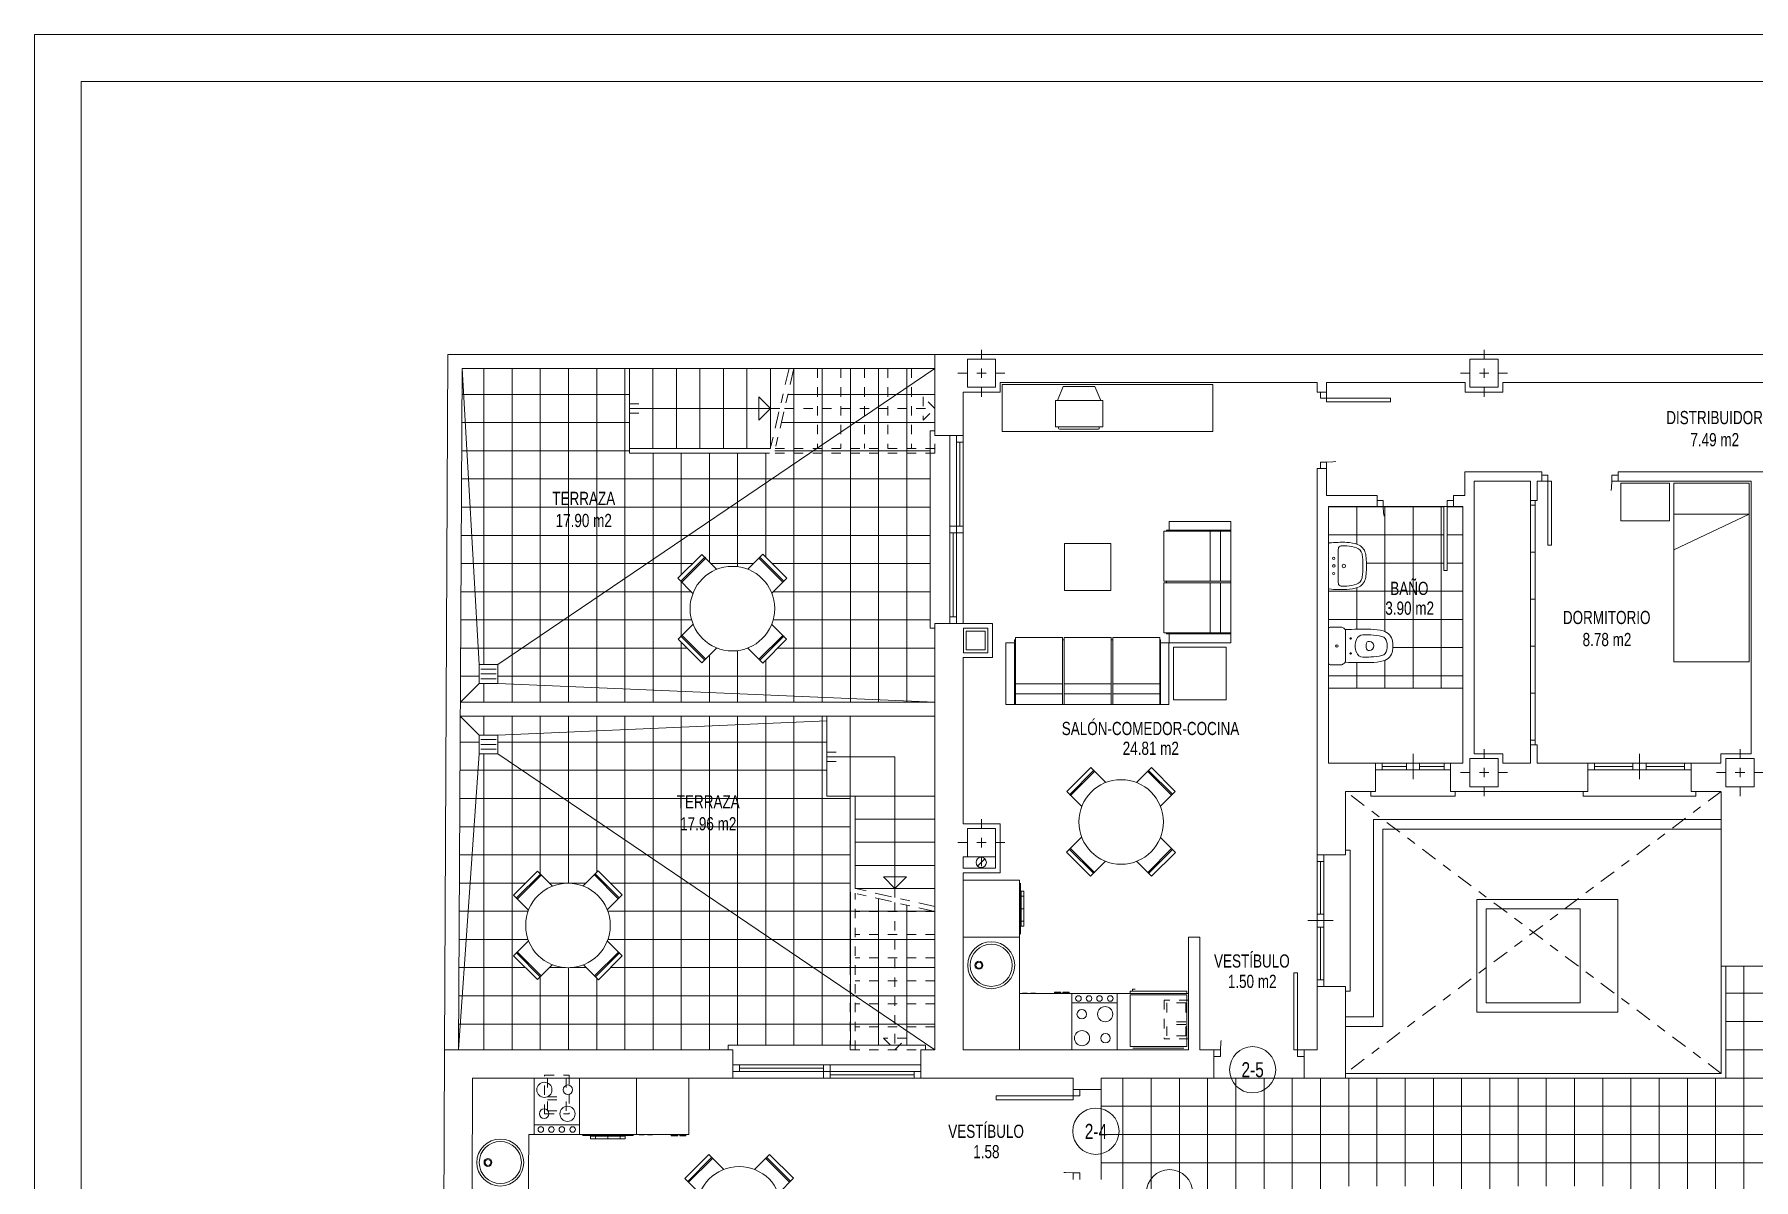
# Model space of a CAD drawing. Header units: millimetres. Extents: x 1426 to 1585, y -58 to 4.
# Drawn here: x 1478.95 to 1497.25, y -40.22 to -28.03 of the extents above; entities that cross this region are included whole.
import ezdxf
from ezdxf.enums import TextEntityAlignment as Align

# ---------------------------------------------------------------- set-up
doc = ezdxf.new("R2010")
doc.units = ezdxf.units.MM
doc.header["$LTSCALE"] = 0.35
for name, pattern in [('DASHDOT', [1, 0.5, -0.25, 0, -0.25]), ('HIDDEN', [0.375, 0.25, -0.125]), ('PUNTOS', [6.35, 0, -6.35])]:
    doc.linetypes.add(name, pattern=pattern)
doc.layers.get('0').update_dxf_attribs({"color": 5, "lineweight": 0})
for name, color, linetype, lineweight in [('BAJANTES', 9, 'Continuous', 0), ('BARRIDO_PUERTA', 251, 'PUNTOS', 0), ('CARPINTERIA', 4, 'Continuous', 0), ('COCINA', 7, 'Continuous', 0), ('ESCALERAS', 7, 'Continuous', 0), ('FORMATO', 7, 'Continuous', 0), ('GRAFISMOS', 8, 'DASHDOT', 0), ('MUEBLES', 7, 'Continuous', 0), ('MUROS', 1, 'Continuous', 0), ('OCULTO', 11, 'HIDDEN', 0), ('PENDIENTES', 250, 'Continuous', 0), ('PILARES', 7, 'Continuous', 0), ('SANITAIROS', 7, 'Continuous', 0), ('SANITARIOS', 7, 'Continuous', 0), ('SENTIDO_ESCALERA', 9, 'Continuous', 0), ('SHUNT', 9, 'Continuous', 0), ('SOLERIA', 251, 'Continuous', 0), ('SUMIDEROS', 8, 'Continuous', 0), ('SUPERFICIES', 2, 'Continuous', 0), ('TEXTOS', 3, 'Continuous', 0), ('VISTO', 251, 'Continuous', 0)]:
    doc.layers.add(name, color=color, linetype=linetype, lineweight=lineweight)
doc.styles.add('SWIS721 Lt', font='swisscl.ttf')

# ---------------------------------------------------------------- blocks, each defined once
blk = doc.blocks.new('SHUNT 41x26 OCULTO')
at = {"layer": 'OCULTO'}
for p, q in [((0, 0.26), (0, 0)), ((0.41, 0.26), (0, 0.26)), ((0.03, 0.23), (0.03, 0.03)), ((0.03, 0.23), (0.23, 0.23)), ((0.23, 0.23), (0.23, 0.03)), ((0.38, 0.23), (0.26, 0.23)), ((0.26, 0.23), (0.26, 0.03)), ((0.38, 0.23), (0.38, 0.03)), ((0.41, 0.26), (0.41, 0)), ((0, 0), (0.41, 0)), ((0.03, 0.03), (0.23, 0.03)), ((0.38, 0.03), (0.26, 0.03))]:
    blk.add_line(p, q, dxfattribs=at)
blk = doc.blocks.new('C LAVAVAJILLAS')
at = {"layer": 'SANITARIOS'}
for p, q in [((-0.278, -0.6), (-0.278, 0)), ((-0.278, 0), (0.278, 0)), ((0.278, -0.6), (0.278, 0)), ((0.278, -0.6), (-0.278, -0.6)), ((-0.248, -0.605), (-0.196, -0.605)), ((-0.159, -0.605), (-0.107, -0.605)), ((0.093, -0.605), (0.161, -0.605)), ((0.093, -0.615), (0.093, -0.605)), ((0.161, -0.615), (0.093, -0.615)), ((0.161, -0.615), (0.161, -0.605)), ((0.249, -0.605), (0.182, -0.605)), ((0.182, -0.615), (0.182, -0.605)), ((0.182, -0.615), (0.249, -0.615)), ((0.249, -0.615), (0.249, -0.605))]:
    blk.add_line(p, q, dxfattribs=at)
blk = doc.blocks.new('C COCINA')
at = {"layer": 'COCINA'}
blk.add_line((0.242, -0.499), (-0.242, -0.499), dxfattribs=at)
blk.add_lwpolyline([(0.242, -0.6), (-0.242, -0.6), (-0.242, 0), (0.242, 0)], close=True, dxfattribs=at)
for centre, radius in [((-0.117, -0.124), 0.0504), ((0.133, -0.125), 0.0808), ((-0.113, -0.38), 0.0808), ((0.136, -0.379), 0.0504), ((-0.168, -0.547), 0.0297), ((-0.053, -0.547), 0.0297), ((0.058, -0.547), 0.0297), ((0.171, -0.547), 0.0297)]:
    blk.add_circle(centre, radius, dxfattribs=at)
blk = doc.blocks.new('C LAVADORA')
at = {"layer": 'SANITARIOS'}
for p, q in [((-0.303, 0), (-0.303, -0.6)), ((-0.303, 0), (0.303, 0)), ((0.303, 0), (0.303, -0.6)), ((0.303, -0.6), (-0.303, -0.6)), ((0.272, -0.61), (-0.272, -0.61)), ((-0.187, -0.618), (0.184, -0.618)), ((-0.187, -0.648), (-0.187, -0.618)), ((0.184, -0.648), (-0.187, -0.648)), ((-0.134, -0.618), (-0.134, -0.648)), ((0, -0.618), (0, -0.648)), ((0.131, -0.648), (0.131, -0.618)), ((0.184, -0.618), (0.184, -0.648))]:
    blk.add_line(p, q, dxfattribs=at)
blk.add_lwpolyline([(0.184, -0.648), (-0.187, -0.648), (-0.187, -0.618), (0.184, -0.618), (0.184, -0.648)], dxfattribs=at)
blk = doc.blocks.new('C FREGADERO1')
at = {"layer": 'SANITARIOS'}
for centre, radius in [((0, -0.3), 0.25), ((0, -0.3), 0.224), ((0, -0.169), 0.0423), ((0, -0.169), 0.0315)]:
    blk.add_circle(centre, radius, dxfattribs=at)
blk = doc.blocks.new('C FRIGORIFICO')
at = {"layer": 'COCINA'}
for p, q in [((0.62, -0.036), (0.02, -0.036)), ((0.02, -0.036), (0.02, -0.586)), ((0.592, -0.017), (0.049, -0.017)), ((0.62, -0.586), (0.62, -0.036)), ((0.02, -0.586), (0.62, -0.586)), ((0.62, -0.6), (0.02, -0.6)), ((0.02, -0.6), (0.02, -0.623)), ((0.02, -0.623), (0.62, -0.623)), ((0.597, -0.647), (0.567, -0.647)), ((0.597, -0.623), (0.597, -0.647)), ((0.62, -0.623), (0.62, -0.6))]:
    blk.add_line(p, q, dxfattribs=at)
blk = doc.blocks.new('SUMIDERO')
at = {"layer": 'SUMIDEROS'}
for p, q in [((0.1, 0.1), (-0.1, 0.1)), ((-0.1, -0.1), (-0.1, 0.1)), ((0.081, 0.052), (-0.081, 0.052)), ((0.081, 0), (-0.081, 0)), ((0.1, -0.1), (0.1, 0.1)), ((-0.1, -0.1), (0.1, -0.1)), ((0.081, -0.052), (-0.081, -0.052))]:
    blk.add_line(p, q, dxfattribs=at)
blk = doc.blocks.new('PILAR 30x30')
at = {"layer": 'GRAFISMOS', "ltscale": 0.5}
for p, q in [((0, 0.25), (0, -0.25)), ((0.25, 0), (-0.25, 0))]:
    blk.add_line(p, q, dxfattribs=at)
at = {"layer": 'PILARES'}
blk.add_lwpolyline([(0.15, -0.15), (0.15, 0.15), (-0.15, 0.15), (-0.15, -0.15)], close=True, dxfattribs=at)
blk = doc.blocks.new('A$C7B596D43')
at = {"layer": 'MUEBLES'}
for p, q in [((0, 1.499), (0, 1.9)), ((0.516, 1.9), (0, 1.9)), ((0.516, 1.499), (0.516, 1.9)), ((0.564, 1.499), (0.564, 1.9)), ((1.364, 1.9), (0.564, 1.9)), ((1.364, 0), (1.364, 1.9)), ((0, 1.499), (0.516, 1.499)), ((1.364, 1.57), (0.564, 1.57)), ((0.564, 1.19), (1.364, 1.57)), ((0.564, 1.499), (0.564, 0)), ((0.564, 0), (1.364, 0))]:
    blk.add_line(p, q, dxfattribs=at)
blk = doc.blocks.new('S INODORO1')
at = {"layer": 'SANITARIOS'}
for p, q in [((0.188, 0), (-0.188, 0)), ((-0.2, -0.018), (-0.2, -0.141)), ((-0.192, -0.157), (-0.188, -0.162)), ((-0.164, -0.18), (0.164, -0.18)), ((0.192, -0.157), (0.188, -0.162)), ((0.2, -0.018), (0.2, -0.141)), ((-0.047, -0.437), (-0.047, -0.424)), ((0.047, -0.437), (0.047, -0.424))]:
    blk.add_line(p, q, dxfattribs=at)
blk.add_lwpolyline([(0.118, -0.367, 0.314585), (0.068, -0.297)], format="xyb", dxfattribs=at)
for centre, radius in [((0, -0.09), 0.0135), ((0, -0.09), 0.0135), ((-0.08, -0.236), 0.0075), ((0.08, -0.236), 0.0075)]:
    blk.add_circle(centre, radius, dxfattribs=at)
for centre, radius, start, end in [((0.18, -0.018), 0.02, 0, 65.6901), ((-0.18, -0.018), 0.02, 114.3099, 180), ((-0.181, -0.141), 0.019, 180, 235.0628), ((-0.164, -0.155), 0.025, 196.2152, 246.6224), ((5.322, -0.383), 5.5, 177.8638, 180.7095), ((-0.164, -0.155), 0.025, 246.6224, 270), ((0.164, -0.155), 0.025, 270, 293.3776), ((0.164, -0.155), 0.025, 293.3776, 343.7848), ((-5.322, -0.383), 5.5, 359.2905, 2.1362), ((0.181, -0.141), 0.019, 304.9372, 0), ((-0.043, -0.368), 0.075, 109.984, 179.8352), ((0, -0.485), 0.2, 70.016, 109.984), ((0.373, -0.444), 0.55, 180.7095, 194.5395), ((5.322, -0.383), 5.44, 179.8352, 180.7095), ((0.373, -0.444), 0.49, 180.7095, 194.5395), ((-0.027, -0.424), 0.02, 99.7151, 180), ((0, -0.437), 0.047, 180, 270), ((0, -0.582), 0.18, 80.2849, 99.7151), ((0, -0.437), 0.047, 270, 0), ((0.027, -0.424), 0.02, 0, 80.2849), ((-0.373, -0.444), 0.49, 345.4605, 359.2905), ((-5.322, -0.383), 5.44, 359.2905, 0.1648), ((-0.373, -0.444), 0.55, 345.4605, 359.2905), ((-0.03, -0.549), 0.134, 194.5395, 261.1838), ((-0.03, -0.549), 0.074, 194.5395, 261.1838), ((0, -0.355), 0.33, 261.1838, 278.8162), ((0, -0.355), 0.27, 261.1838, 278.8162), ((0.03, -0.549), 0.074, 278.8162, 345.4605), ((0.03, -0.549), 0.134, 278.8162, 345.4605)]:
    blk.add_arc(centre, radius, start, end, dxfattribs=at)
blk = doc.blocks.new('S LAVABO1')
at = {"layer": 'SANITARIOS'}
for p, q in [((0.296, 0), (-0.296, 0)), ((-0.207, -0.13), (0.207, -0.13))]:
    blk.add_line(p, q, dxfattribs=at)
for centre, radius in [((-0.1, -0.07), 0.015), ((0, -0.205), 0.023), ((0, -0.07), 0.0175), ((0.1, -0.07), 0.015)]:
    blk.add_circle(centre, radius, dxfattribs=at)
for centre, radius, start, end in [((-0.296, -0.01), 0.01, 90, 173.6262), ((0.296, -0.01), 0.01, 6.3738, 90), ((1.185, -0.175), 1.5, 173.6262, 182.693), ((1.186, -0.221), 1.454, 178.0234, 180.898), ((-0.227, -0.171), 0.04, 95.5937, 179.6995), ((-0.207, -0.38), 0.25, 90, 95.5937), ((0.207, -0.38), 0.25, 84.4063, 90), ((0.227, -0.171), 0.04, 0.3005, 84.4063), ((-1.186, -0.221), 1.454, 359.102, 1.9766), ((-1.185, -0.175), 1.5, 357.307, 6.3738), ((0.186, -0.222), 0.5, 182.693, 199.3406), ((-0.135, -0.335), 0.16, 199.3406, 257.4429), ((0.186, -0.222), 0.454, 182.693, 199.3406), ((-0.135, -0.335), 0.114, 199.3406, 257.4429), ((-0.061, -0.003), 0.454, 257.4429, 266.4982), ((0, 0.995), 1.454, 266.4982, 273.5018), ((0.061, -0.003), 0.454, 273.5018, 282.5571), ((0.135, -0.335), 0.114, 282.5571, 340.6594), ((0.135, -0.335), 0.16, 282.5571, 340.6594), ((-0.186, -0.222), 0.454, 340.6594, 357.307), ((-0.186, -0.222), 0.5, 340.6594, 357.307), ((-0.061, -0.003), 0.5, 257.4429, 266.4982), ((0, 0.995), 1.5, 266.4982, 273.5018), ((0.061, -0.003), 0.5, 273.5018, 282.5571)]:
    blk.add_arc(centre, radius, start, end, dxfattribs=at)
blk = doc.blocks.new('PSO_013A')
at = {"color": 0, "linetype": 'ByBlock'}
for p, q in [((-0.972, -0.602), (-0.972, 0)), ((-0.972, 0), (0.972, 0)), ((-0.873, 0), (-0.873, -0.602)), ((-0.862, -0.652), (-0.862, 0)), ((-0.301, -0.652), (-0.301, 0)), ((-0.282, -0.652), (-0.282, 0)), ((0.278, 0), (0.278, -0.652)), ((0.297, -0.652), (0.297, 0)), ((0.858, 0), (0.858, -0.652)), ((0.869, -0.602), (0.869, 0)), ((0.972, 0), (0.972, -0.602)), ((-0.301, -0.103), (-0.862, -0.103)), ((0.278, -0.103), (-0.282, -0.103)), ((0.858, -0.103), (0.297, -0.103)), ((-0.862, -0.202), (-0.301, -0.202)), ((-0.282, -0.202), (0.278, -0.202)), ((0.297, -0.202), (0.858, -0.202)), ((-0.873, -0.602), (-0.972, -0.602)), ((-0.873, -0.629), (-0.873, -0.606)), ((-0.873, -0.629), (-0.862, -0.629)), ((-0.301, -0.652), (-0.862, -0.652)), ((-0.282, -0.629), (-0.301, -0.629)), ((0.278, -0.652), (-0.282, -0.652)), ((0.278, -0.629), (0.297, -0.629)), ((0.858, -0.652), (0.297, -0.652)), ((0.854, -0.629), (0.869, -0.629)), ((0.972, -0.602), (0.869, -0.602)), ((0.869, -0.629), (0.869, -0.606))]:
    blk.add_line(p, q, dxfattribs=at)
blk = doc.blocks.new('PSO_012A')
at = {"color": 0, "linetype": 'ByBlock'}
for p, q in [((0.681, 0), (-0.681, 0)), ((-0.681, 0), (-0.681, -0.602)), ((-0.581, -0.625), (-0.581, 0)), ((-0.57, 0), (-0.57, -0.652)), ((-0.01, -0.652), (-0.01, 0)), ((0.01, -0.652), (0.01, 0)), ((0.57, 0), (0.57, -0.652)), ((0.581, 0), (0.581, -0.625)), ((0.681, -0.602), (0.681, 0)), ((-0.57, -0.099), (-0.01, -0.099)), ((0.01, -0.099), (0.57, -0.099)), ((-0.01, -0.202), (-0.57, -0.202)), ((0.01, -0.202), (0.57, -0.202)), ((-0.681, -0.602), (-0.581, -0.602)), ((-0.581, -0.625), (-0.574, -0.625)), ((-0.57, -0.652), (-0.01, -0.652)), ((-0.01, -0.625), (0.01, -0.625)), ((0.57, -0.652), (0.01, -0.652)), ((0.581, -0.625), (0.57, -0.625)), ((0.581, -0.602), (0.681, -0.602))]:
    blk.add_line(p, q, dxfattribs=at)
blk = doc.blocks.new('M TV')
at = {"layer": 'MUEBLES'}
for p, q in [((-0.252, -0.172), (-0.252, -0.45)), ((0.252, -0.172), (-0.252, -0.172)), ((-0.23, -0.172), (-0.168, -0.023)), ((0.168, -0.023), (-0.168, -0.023)), ((0.23, -0.172), (0.168, -0.023)), ((0.252, -0.45), (0.252, -0.172)), ((0.252, -0.45), (-0.252, -0.45)), ((0.205, -0.474), (-0.209, -0.474)), ((0.215, -0.45), (0.215, -0.464))]:
    blk.add_line(p, q, dxfattribs=at)
blk.add_lwpolyline([(-0.219, -0.464), (-0.219, -0.45)], dxfattribs=at)
for centre, start, end in [((-0.209, -0.464), 180, 270), ((0.205, -0.464), 270, 0)]:
    blk.add_arc(centre, 0.0101, start, end, dxfattribs=at)
blk = doc.blocks.new('M MESA o90')
at = {"layer": 'MUEBLES'}
for p, q in [((-0.18, 0.412), (-0.18, 0.638)), ((-0.18, 0.638), (0.18, 0.638)), ((-0.18, 0.58), (-0.18, 0.594)), ((-0.18, 0.594), (0.18, 0.594)), ((0.18, 0.58), (-0.18, 0.58)), ((0.18, 0.638), (0.18, 0.412)), ((-0.638, -0.178), (-0.638, 0.182)), ((-0.638, 0.182), (-0.412, 0.182)), ((-0.594, -0.178), (-0.594, 0.182)), ((-0.58, 0.182), (-0.58, -0.178)), ((0.638, 0.182), (0.412, 0.182)), ((0.58, 0.182), (0.58, -0.178)), ((0.594, -0.178), (0.594, 0.182)), ((0.638, -0.178), (0.638, 0.182)), ((-0.412, -0.178), (-0.638, -0.178)), ((-0.58, -0.178), (-0.594, -0.178)), ((0.412, -0.178), (0.638, -0.178)), ((0.58, -0.178), (0.594, -0.178)), ((-0.18, -0.638), (-0.18, -0.412)), ((0.18, -0.412), (0.18, -0.638)), ((-0.18, -0.58), (0.18, -0.58)), ((0.18, -0.594), (-0.18, -0.594)), ((0.18, -0.638), (-0.18, -0.638)), ((0.18, -0.58), (0.18, -0.594))]:
    blk.add_line(p, q, dxfattribs=at)
blk.add_circle((0, 0), 0.45, dxfattribs=at)
blk = doc.blocks.new('A$C1164197C')
at = {"layer": 'SHUNT'}
for p, q in [((0, 0.26), (0, 0)), ((0, 0.26), (0.26, 0.26)), ((0.03, 0.03), (0.03, 0.23)), ((0.03, 0.23), (0.23, 0.23)), ((0.23, 0.03), (0.23, 0.23)), ((0.26, 0), (0.26, 0.26)), ((0, 0), (0.26, 0)), ((0.03, 0.03), (0.23, 0.03))]:
    blk.add_line(p, q, dxfattribs=at)
blk = doc.blocks.new('bajante')
at = {"layer": 'BAJANTES'}
blk.add_line((-0.039, -0.039), (0.039, 0.039), dxfattribs=at)
blk.add_circle((0, 0), 0.055, dxfattribs=at)
blk = doc.blocks.new('C VA140')
at = {"layer": 'CARPINTERIA'}
for p, q in [((0.7, 0), (0, 0)), ((0.07, 0), (0.07, -0.07)), ((0.63, 0), (0.63, -0.07)), ((0.7, -0.17), (0.7, 0.1)), ((1.4, 0), (0.7, 0)), ((0.77, 0), (0.77, -0.07)), ((1.33, 0), (1.33, -0.07)), ((0.7, -0.07), (0, -0.07)), ((0.63, -0.035), (0.07, -0.035)), ((1.4, -0.07), (0.7, -0.07)), ((1.33, -0.035), (0.77, -0.035)), ((-0.05, -0.35), (-0.05, -0.3)), ((1.45, -0.35), (-0.05, -0.35)), ((1.45, -0.3), (1.45, -0.35))]:
    blk.add_line(p, q, dxfattribs=at)
blk = doc.blocks.new('C P072')
at = {"layer": 'BARRIDO_PUERTA'}
blk.add_arc((0.068, -0.001), 0.722, 0.0689, 86.658, dxfattribs=at)
at = {"layer": 'CARPINTERIA'}
for p, q in [((0.07, 0.72), (0.11, 0.72)), ((0.07, 0), (0.07, 0.72)), ((0.11, 0.72), (0.11, 0)), ((0, 0), (0.07, 0)), ((0.11, 0), (0.07, 0)), ((0.07, 0), (0.07, -0.07)), ((0.79, 0), (0.79, -0.07)), ((0.86, 0), (0.79, 0)), ((0.07, -0.07), (0, -0.07)), ((0.79, -0.07), (0.86, -0.07))]:
    blk.add_line(p, q, dxfattribs=at)
blk = doc.blocks.new('ARMARIO 5H')
at = {"layer": 'CARPINTERIA'}
for p, q in [((0, 0.05), (2.6, 0.05)), ((0, 0), (2.6, 0)), ((0.05, 0.05), (0.05, 0)), ((0.55, 0.05), (0.55, 0)), ((1.05, 0.05), (1.05, 0)), ((1.55, 0.05), (1.55, 0)), ((2.05, 0.05), (2.05, 0)), ((2.55, 0.05), (2.55, 0))]:
    blk.add_line(p, q, dxfattribs=at)
blk = doc.blocks.new('C P082')
at = {"layer": 'BARRIDO_PUERTA'}
blk.add_arc((0.07, 0), 0.82, 0, 87.204, dxfattribs=at)
at = {"layer": 'CARPINTERIA'}
for p, q in [((0.07, 0.819), (0.11, 0.819)), ((0.07, 0), (0.07, 0.819)), ((0.11, 0.819), (0.11, 0)), ((0, 0), (0.07, 0)), ((0.11, 0), (0.07, 0)), ((0.07, 0), (0.07, -0.07)), ((0.89, 0), (0.89, -0.07)), ((0.96, 0), (0.89, 0)), ((0.07, -0.07), (0, -0.07)), ((0.89, -0.07), (0.96, -0.07))]:
    blk.add_line(p, q, dxfattribs=at)
blk = doc.blocks.new('C VC200')
at = {"layer": 'CARPINTERIA'}
for p, q in [((2, 0), (0, 0)), ((0.07, 0), (0.07, -0.07)), ((0.965, 0), (0.965, -0.14)), ((1.035, 0), (1.035, -0.14)), ((2, -0.07), (0, -0.07)), ((2, -0.14), (0, -0.14)), ((0.965, -0.035), (0.07, -0.035)), ((1.93, -0.105), (1.035, -0.105)), ((1.93, -0.07), (1.93, -0.14)), ((-0.05, -0.35), (-0.05, -0.3)), ((2.05, -0.35), (-0.05, -0.35)), ((2.05, -0.3), (2.05, -0.35))]:
    blk.add_line(p, q, dxfattribs=at)
blk = doc.blocks.new('C VA080')
at = {"layer": 'CARPINTERIA'}
for p, q in [((0.4, 0), (0, 0)), ((0.07, 0), (0.07, -0.07)), ((0.33, 0), (0.33, -0.07)), ((0.4, -0.17), (0.4, 0.1)), ((0.8, 0), (0.4, 0)), ((0.47, 0), (0.47, -0.07)), ((0.73, 0), (0.73, -0.07)), ((0.4, -0.07), (0, -0.07)), ((0.33, -0.035), (0.07, -0.035)), ((0.8, -0.07), (0.4, -0.07)), ((0.73, -0.035), (0.47, -0.035)), ((-0.05, -0.35), (-0.05, -0.3)), ((0.85, -0.35), (-0.05, -0.35)), ((0.85, -0.3), (0.85, -0.35))]:
    blk.add_line(p, q, dxfattribs=at)
blk = doc.blocks.new('A$C26967853')
at = {"layer": 'CARPINTERIA'}
for p, q in [((1.2, 0.45), (0, 0.45)), ((0, 0.45), (0, 0.4)), ((1.2, 0.4), (1.2, 0.45)), ((0.6, 0.27), (0.6, 0)), ((0.6, 0.17), (0.05, 0.17)), ((0.6, 0.1), (0.05, 0.1)), ((0.12, 0.1), (0.12, 0.17)), ((0.53, 0.135), (0.12, 0.135)), ((0.53, 0.1), (0.53, 0.17)), ((1.15, 0.17), (0.6, 0.17)), ((1.15, 0.1), (0.6, 0.1)), ((0.67, 0.1), (0.67, 0.17)), ((1.08, 0.135), (0.67, 0.135)), ((1.08, 0.1), (1.08, 0.17))]:
    blk.add_line(p, q, dxfattribs=at)

msp = doc.modelspace()

# ---------------------------------------------------------------- hatches: boundary and pattern name
at = {"layer": 'SOLERIA'}
h = msp.add_hatch(dxfattribs=at)
h.set_pattern_fill('ANSI37', color=256, scale=2.4, angle=45, style=0)
h.set_pattern_definition([(90, (1484.93242, -33.0605), (-0.3, 6e-17), []), (180, (1484.93242, -33.0605), (-6e-17, -0.3), [])])
h.paths.add_polyline_path([(1488.482, -32.485), (1485.282, -32.485), (1485.282, -31.585), (1483.5, -31.585), (1483.482, -35.135), (1488.532, -35.135), (1488.532, -34.349), (1488.482, -34.349)])
h.paths.add_polyline_path([(1486.956, -33.816), (1486.796, -33.976, -0.093743), (1486.827, -34.14, -0.094965), (1486.795, -34.306), (1486.954, -34.465), (1486.699, -34.72), (1486.539, -34.56, -0.187892), (1486.213, -34.559), (1486.053, -34.719), (1485.798, -34.464), (1485.958, -34.304, -0.093743), (1485.927, -34.14, -0.092519), (1485.957, -33.978), (1485.797, -33.818), (1486.052, -33.563), (1486.211, -33.722, -0.190404), (1486.541, -33.721), (1486.701, -33.561)], flags=16)
h.paths.add_polyline_path([(1483.881, -34.735), (1483.881, -34.935), (1483.681, -34.935), (1483.681, -34.735)], flags=16)
h.paths.add_polyline_path([(1488.482, -32.435), (1486.834, -32.435), (1486.823, -32.485), (1488.482, -32.485)], flags=17)
h.paths.add_polyline_path([(1488.482, -32.249), (1488.532, -32.249), (1488.532, -32.01), (1488.409, -32.134), (1488.409, -32.01), (1488.282, -32.01), (1488.282, -32.435), (1488.482, -32.435)], flags=17)
h.paths.add_polyline_path([(1488.532, -32.01), (1488.409, -32.01), (1488.409, -32.134)])
h.paths.add_polyline_path([(1488.409, -31.887), (1488.409, -32.01), (1488.532, -32.01)])
h.paths.add_polyline_path([(1488.532, -31.585), (1488.282, -31.585), (1488.282, -32.01), (1488.409, -32.01), (1488.409, -31.887), (1488.532, -32.01)], flags=17)
h.paths.add_polyline_path([(1488.282, -31.585), (1488.032, -31.585), (1488.032, -32.01), (1488.282, -32.01)], flags=17)
h.paths.add_polyline_path([(1488.282, -32.01), (1488.032, -32.01), (1488.032, -32.435), (1488.282, -32.435)], flags=17)
h.paths.add_polyline_path([(1488.032, -32.01), (1487.782, -32.01), (1487.782, -32.435), (1488.032, -32.435)], flags=17)
h.paths.add_polyline_path([(1488.032, -31.585), (1487.782, -31.585), (1487.782, -32.01), (1488.032, -32.01)], flags=17)
h.paths.add_polyline_path([(1487.782, -31.585), (1487.532, -31.585), (1487.532, -32.01), (1487.782, -32.01)], flags=17)
h.paths.add_polyline_path([(1487.782, -32.01), (1487.532, -32.01), (1487.532, -32.435), (1487.782, -32.435)], flags=17)
h.paths.add_polyline_path([(1487.532, -32.01), (1487.282, -32.01), (1487.282, -32.435), (1487.532, -32.435)], flags=17)
h.paths.add_polyline_path([(1487.532, -31.585), (1487.282, -31.585), (1487.282, -32.01), (1487.532, -32.01)], flags=17)
h.paths.add_polyline_path([(1487.282, -31.585), (1487.032, -31.585), (1487.032, -32.01), (1487.282, -32.01)], flags=17)
h.paths.add_polyline_path([(1487.282, -32.01), (1487.032, -32.01), (1487.032, -32.435), (1487.282, -32.435)], flags=17)
h.paths.add_polyline_path([(1487.032, -32.01), (1486.933, -32.01), (1486.834, -32.435), (1487.032, -32.435)], flags=17)
h.paths.add_polyline_path([(1487.032, -31.585), (1486.933, -32.01), (1487.032, -32.01)])
h = msp.add_hatch(dxfattribs=at)
h.set_pattern_fill('ANSI37', color=256, scale=2.4, angle=45, style=0)
h.set_pattern_definition([(90, (1492.7212, -33.0555), (-0.3, 6e-17), []), (180, (1492.7212, -33.0555), (-6e-17, -0.3), [])])
h.paths.add_polyline_path([(1493.947, -33.055), (1493.304, -33.055, 0.396883), (1493.947, -33.736)], flags=16)
h.paths.add_polyline_path([(1494.151, -33.055), (1494.051, -33.055), (1493.985, -33.055), (1493.985, -33.736), (1493.947, -33.736, -0.396883), (1493.304, -33.055), (1493.238, -33.055), (1492.721, -33.055), (1492.721, -33.449, -0.381994), (1492.728, -33.441, -0.039582), (1492.918, -33.435, -0.072767), (1493.032, -33.457, -0.259094), (1493.114, -33.55, -0.039532), (1493.123, -33.613, -0.030568), (1493.123, -33.76, -0.039532), (1493.114, -33.822, -0.259094), (1493.032, -33.915, -0.072767), (1492.918, -33.937, -0.039582), (1492.728, -33.931, -0.381994), (1492.721, -33.923), (1492.721, -34.349, -0.294743), (1492.739, -34.337), (1492.862, -34.337, -0.244989), (1492.878, -34.345), (1492.883, -34.349, -0.223559), (1492.899, -34.363, -0.012417), (1493.172, -34.36, -0.060418), (1493.304, -34.377, -0.299274), (1493.402, -34.486, -0.077088), (1493.402, -34.588, -0.299274), (1493.304, -34.697, -0.060418), (1493.172, -34.714, -0.012417), (1492.899, -34.711, -0.223559), (1492.883, -34.725), (1492.878, -34.729, -0.244989), (1492.862, -34.737), (1492.739, -34.737, -0.294743), (1492.721, -34.725), (1492.721, -34.987), (1494.151, -34.987)])
h = msp.add_hatch(dxfattribs=at)
h.set_pattern_fill('ANSI37', color=256, scale=2.4, angle=45, style=0)
h.set_pattern_definition([(90, (1485.83242, -36.4605), (-0.3, 6e-17), []), (180, (1485.83242, -36.4605), (-6e-17, -0.3), [])])
h.paths.add_polyline_path([(1487.382, -35.285), (1483.481, -35.285), (1483.47, -37.53), (1484.177, -37.53, -0.01066), (1484.177, -37.511, -0.093743), (1484.208, -37.346), (1484.048, -37.187), (1484.302, -36.932), (1484.462, -37.092, -0.187892), (1484.789, -37.091), (1484.949, -36.931), (1485.203, -37.186), (1485.045, -37.344, -0.094965), (1485.077, -37.511, -0.093743), (1485.045, -37.675), (1485.205, -37.835), (1484.951, -38.089), (1484.791, -37.93, -0.190404), (1484.46, -37.929), (1484.302, -38.087), (1484.047, -37.833), (1484.207, -37.673, -0.081779), (1484.177, -37.53), (1483.47, -37.53), (1483.463, -38.835), (1486.332, -38.835), (1486.332, -38.785), (1487.632, -38.785), (1487.632, -37.158), (1487.632, -37.106), (1487.632, -36.135), (1487.382, -36.135)])
h.paths.add_polyline_path([(1483.881, -35.685), (1483.681, -35.685), (1483.681, -35.485), (1483.881, -35.485)], flags=16)
h.paths.add_polyline_path([(1488.107, -38.59), (1487.682, -38.59), (1487.682, -38.785), (1488.057, -38.785), (1487.984, -38.712), (1488.107, -38.712)])
h.paths.add_polyline_path([(1488.107, -38.712), (1487.984, -38.712), (1488.057, -38.785), (1488.107, -38.785)])
h.paths.add_polyline_path([(1488.231, -38.712), (1488.107, -38.712), (1488.107, -38.785), (1488.157, -38.785)], flags=17)
h.paths.add_polyline_path([(1488.532, -38.59), (1488.107, -38.59), (1488.107, -38.712), (1488.231, -38.712), (1488.157, -38.785), (1488.432, -38.785), (1488.432, -38.835), (1488.532, -38.835)])
h.paths.add_polyline_path([(1488.532, -38.345), (1488.107, -38.345), (1488.107, -38.59), (1488.532, -38.59)])
h.paths.add_polyline_path([(1488.107, -38.345), (1487.682, -38.345), (1487.682, -38.59), (1488.107, -38.59)])
h.paths.add_polyline_path([(1488.107, -38.099), (1487.682, -38.099), (1487.682, -38.345), (1488.107, -38.345)])
h.paths.add_polyline_path([(1488.532, -38.099), (1488.107, -38.099), (1488.107, -38.345), (1488.532, -38.345)])
h.paths.add_polyline_path([(1488.532, -37.854), (1488.107, -37.854), (1488.107, -38.099), (1488.532, -38.099)])
h.paths.add_polyline_path([(1488.107, -37.854), (1487.682, -37.854), (1487.682, -38.099), (1488.107, -38.099)])
h.paths.add_polyline_path([(1488.107, -37.608), (1487.682, -37.608), (1487.682, -37.854), (1488.107, -37.854)])
h.paths.add_polyline_path([(1488.532, -37.608), (1488.107, -37.608), (1488.107, -37.854), (1488.532, -37.854)])
h.paths.add_polyline_path([(1488.532, -37.363), (1488.107, -37.363), (1488.107, -37.608), (1488.532, -37.608)])
h.paths.add_polyline_path([(1488.107, -37.363), (1487.682, -37.363), (1487.682, -37.608), (1488.107, -37.608)])
h.paths.add_polyline_path([(1488.107, -37.266), (1487.682, -37.169), (1487.682, -37.363), (1488.107, -37.363)])
h.paths.add_polyline_path([(1488.107, -37.266), (1488.107, -37.363), (1488.532, -37.363)])
h.paths.add_polyline_path([(1487.682, -37.169), (1487.632, -37.158), (1487.632, -37.919), (1487.632, -38.785), (1487.682, -38.785)])
h = msp.add_hatch(dxfattribs=at)
h.set_pattern_fill('ANSI37', color=256, scale=2.403, angle=45, style=0)
h.set_pattern_definition([(90, (1505.25163, -39.7355), (-0.300375, 6e-17), []), (180, (1505.25163, -39.7355), (-6e-17, -0.300375), [])])
h.paths.add_polyline_path([(1490.303, -39.135), (1496.951, -39.135), (1496.951, -37.946), (1499.151, -37.946), (1499.151, -39.135), (1511.402, -39.135), (1511.402, -39.045), (1513.552, -39.045), (1513.552, -39.135), (1520.2, -39.135), (1520.2, -40.335), (1517.582, -40.335), (1517.582, -40.285), (1516.382, -40.285), (1516.382, -40.335), (1515.871, -40.335), (1515.871, -40.285), (1514.671, -40.285), (1514.671, -40.335), (1510.526, -40.335), (1510.526, -40.285), (1509.326, -40.285), (1509.326, -40.335), (1506.707, -40.335), (1506.707, -40.285), (1505.507, -40.285), (1505.507, -40.335), (1504.996, -40.335), (1504.996, -40.285), (1503.796, -40.285), (1503.796, -40.335), (1501.177, -40.335), (1501.177, -40.285), (1499.977, -40.285), (1499.977, -40.335), (1495.832, -40.335), (1495.832, -40.285), (1494.632, -40.285), (1494.632, -40.335), (1494.121, -40.335), (1494.121, -40.285), (1492.921, -40.285), (1492.921, -40.335), (1490.303, -40.335)])

# ---------------------------------------------------------------- linework, layer by layer
at = {"layer": 'COCINA'}
for p, q in [((1489.432, -37.03), (1488.832, -37.03)), ((1489.432, -38.235), (1489.432, -37.03)), ((1491.232, -38.235), (1489.432, -38.235)), ((1485.912, -39.735), (1485.912, -39.135)), ((1484.204, -40.718), (1484.209, -39.735)), ((1485.912, -39.735), (1484.209, -39.735))]:
    msp.add_line(p, q, dxfattribs=at)
at = {"layer": 'ESCALERAS', "lineweight": 0}
for p, q in [((1483.313, -38.835), (1483.35, -31.435)), ((1483.463, -38.835), (1483.5, -31.585)), ((1483.481, -35.285), (1488.532, -35.285)), ((1483.482, -35.135), (1488.532, -35.135))]:
    msp.add_line(p, q, dxfattribs=at)
at = {"layer": 'ESCALERAS'}
for p, q in [((1483.35, -31.435), (1488.532, -31.435)), ((1483.5, -31.585), (1488.532, -31.585)), ((1485.282, -31.585), (1485.282, -32.485)), ((1485.532, -31.585), (1485.532, -32.435)), ((1485.782, -31.585), (1485.782, -32.435)), ((1486.032, -31.585), (1486.032, -32.435)), ((1486.282, -31.585), (1486.282, -32.435)), ((1486.532, -31.585), (1486.532, -32.435)), ((1486.782, -31.585), (1486.782, -32.435)), ((1486.782, -32.435), (1485.282, -32.435)), ((1486.771, -32.485), (1485.282, -32.485)), ((1487.382, -36.135), (1487.382, -35.285)), ((1487.632, -37.106), (1487.632, -35.285)), ((1488.532, -36.135), (1487.382, -36.135)), ((1487.682, -37.117), (1487.682, -36.135)), ((1488.532, -36.381), (1487.682, -36.381)), ((1488.532, -36.626), (1487.682, -36.626)), ((1488.532, -36.872), (1487.682, -36.872)), ((1488.832, -36.78), (1488.832, -36.9)), ((1489.178, -36.78), (1488.832, -36.78)), ((1488.832, -36.9), (1489.178, -36.9)), ((1489.178, -36.78), (1489.178, -36.9)), ((1488.532, -37.117), (1487.682, -37.117)), ((1496.901, -37.946), (1496.901, -39.085)), ((1496.951, -37.946), (1496.951, -39.135)), ((1496.901, -39.085), (1492.901, -39.085)), ((1496.901, -39.085), (1492.901, -39.085)), ((1492.901, -39.135), (1492.901, -39.135)), ((1496.951, -39.135), (1492.901, -39.135))]:
    msp.add_line(p, q, dxfattribs=at)
msp.add_lwpolyline([(1488.836, -34.349), (1489.096, -34.349), (1489.096, -34.609), (1488.836, -34.609)], close=True, dxfattribs=at)
at = {"layer": 'FORMATO'}
msp.add_lwpolyline([(1531.448, -28.03), (1531.448, -57.73), (1478.948, -57.73), (1478.948, -28.03)], close=True, dxfattribs=at)
at = {"layer": 'FORMATO', "color": 1}
msp.add_lwpolyline([(1530.948, -28.53), (1530.948, -57.23), (1479.448, -57.23), (1479.448, -28.53)], close=True, dxfattribs=at)
at = {"layer": 'GRAFISMOS'}
for p, q in [((1486.98, -31.585), (1486.771, -32.485)), ((1487.032, -31.585), (1486.823, -32.485)), ((1496.901, -39.085), (1492.901, -36.085)), ((1496.901, -36.085), (1492.901, -39.085)), ((1488.532, -37.311), (1487.632, -37.106)), ((1488.532, -37.363), (1487.632, -37.158))]:
    msp.add_line(p, q, dxfattribs=at)
at = {"layer": 'MUEBLES'}
for points in [[(1491.492, -31.755), (1489.248, -31.755), (1489.248, -32.255), (1491.492, -32.255)], [(1490.404, -33.948), (1490.404, -33.448), (1489.913, -33.448), (1489.913, -33.948)], [(1491.072, -34.551), (1491.633, -34.551), (1491.633, -35.111), (1491.072, -35.111)]]:
    msp.add_lwpolyline(points, close=True, dxfattribs=at)
at = {"layer": 'MUROS'}
for p, q in [((1488.532, -31.435), (1521.974, -31.435)), ((1488.532, -32.299), (1488.532, -31.435)), ((1488.832, -31.835), (1489.228, -31.835)), ((1488.832, -32.299), (1488.832, -31.835)), ((1488.832, -32.299), (1488.532, -32.299)), ((1495.804, -32.685), (1498.038, -32.685)), ((1497.218, -32.785), (1497.218, -35.686)), ((1494.871, -32.99), (1494.941, -32.99)), ((1488.832, -36.43), (1488.832, -34.659)), ((1494.871, -35.59), (1494.941, -35.59)), ((1493.221, -36.085), (1493.221, -35.785)), ((1494.021, -35.785), (1494.021, -36.085)), ((1495.481, -35.785), (1495.481, -36.085)), ((1496.581, -35.785), (1496.581, -36.085)), ((1492.901, -36.76), (1492.901, -36.085)), ((1496.901, -37.946), (1496.901, -36.086)), ((1488.832, -36.43), (1489.228, -36.43)), ((1489.228, -36.43), (1489.228, -36.95)), ((1492.601, -36.76), (1492.901, -36.76)), ((1488.832, -38.835), (1488.832, -36.95)), ((1488.832, -36.95), (1489.228, -36.95)), ((1492.601, -38.16), (1492.901, -38.16)), ((1486.382, -39.135), (1486.382, -38.835)), ((1488.382, -39.135), (1488.382, -38.835)), ((1491.502, -38.835), (1491.502, -39.135))]:
    msp.add_line(p, q, dxfattribs=at)
at = {"layer": 'MUROS', "lineweight": 0}
for p, q in [((1489.228, -31.835), (1489.228, -31.735)), ((1489.228, -31.735), (1492.601, -31.735)), ((1492.601, -31.735), (1492.601, -31.835)), ((1492.701, -31.835), (1492.601, -31.835)), ((1492.701, -31.735), (1492.701, -31.835)), ((1492.701, -31.735), (1494.177, -31.735)), ((1494.177, -31.735), (1494.177, -31.835)), ((1494.177, -31.835), (1494.577, -31.835)), ((1494.577, -31.735), (1494.577, -31.835)), ((1494.577, -31.735), (1500.052, -31.735)), ((1492.601, -32.649), (1492.601, -36.76)), ((1492.701, -32.649), (1492.601, -32.649)), ((1492.701, -32.649), (1492.701, -32.935)), ((1494.171, -32.685), (1494.991, -32.685)), ((1494.171, -32.935), (1494.171, -32.685)), ((1494.991, -32.785), (1494.991, -32.685)), ((1495.804, -32.785), (1495.804, -32.685)), ((1494.271, -32.785), (1494.271, -35.685)), ((1494.871, -32.785), (1494.271, -32.785)), ((1494.871, -32.785), (1494.871, -32.99)), ((1494.991, -32.785), (1494.941, -32.785)), ((1494.941, -32.785), (1494.941, -32.99)), ((1497.218, -32.785), (1495.804, -32.785)), ((1497.218, -35.686), (1497.218, -32.785)), ((1492.701, -32.935), (1493.238, -32.935)), ((1492.721, -35.785), (1492.721, -33.055)), ((1492.721, -33.055), (1493.238, -33.055)), ((1493.238, -33.055), (1493.238, -32.935)), ((1494.051, -33.055), (1494.051, -32.935)), ((1494.051, -32.935), (1494.171, -32.935)), ((1494.051, -33.055), (1494.151, -33.055)), ((1494.151, -35.785), (1494.151, -33.055)), ((1494.871, -35.59), (1494.871, -35.785)), ((1494.941, -35.59), (1494.941, -35.785)), ((1492.721, -35.785), (1493.221, -35.785)), ((1494.021, -35.785), (1494.151, -35.785)), ((1494.271, -35.685), (1494.577, -35.685)), ((1494.577, -35.785), (1494.577, -35.685)), ((1494.577, -35.785), (1494.871, -35.785)), ((1494.941, -35.785), (1495.481, -35.785)), ((1496.581, -35.785), (1496.898, -35.785)), ((1496.898, -35.686), (1497.218, -35.686)), ((1496.898, -35.686), (1496.898, -35.786)), ((1492.901, -36.085), (1493.221, -36.085)), ((1494.021, -36.085), (1495.481, -36.085)), ((1496.581, -36.085), (1496.898, -36.085)), ((1491.352, -37.635), (1491.232, -37.635)), ((1491.232, -37.635), (1491.232, -38.835)), ((1491.352, -37.635), (1491.352, -38.835)), ((1496.901, -37.946), (1497.686, -37.946)), ((1492.601, -38.16), (1492.601, -38.835)), ((1492.901, -38.16), (1492.901, -39.135)), ((1483.297, -42.141), (1483.313, -38.835)), ((1486.382, -38.835), (1483.313, -38.835)), ((1488.532, -38.835), (1488.382, -38.835)), ((1491.232, -38.835), (1488.832, -38.835)), ((1491.232, -38.835), (1489.328, -38.835)), ((1491.502, -38.835), (1491.352, -38.835)), ((1491.502, -38.835), (1491.352, -38.835)), ((1492.601, -38.835), (1492.462, -38.835)), ((1492.601, -38.835), (1492.462, -38.835)), ((1492.462, -38.835), (1492.462, -39.135)), ((1483.606, -40.332), (1483.612, -39.135)), ((1486.382, -39.135), (1483.612, -39.135)), ((1490.003, -39.135), (1488.382, -39.135)), ((1490.003, -39.255), (1490.003, -39.135)), ((1491.502, -39.135), (1490.303, -39.135)), ((1490.303, -39.255), (1490.303, -39.135)), ((1492.901, -39.135), (1492.462, -39.135)), ((1490.003, -39.255), (1490.303, -39.255))]:
    msp.add_line(p, q, dxfattribs=at)
at = {"layer": 'MUROS'}
msp.add_lwpolyline([(1488.532, -38.835), (1488.532, -34.299), (1489.146, -34.299), (1489.146, -34.659), (1488.832, -34.659)], dxfattribs=at)
at = {"layer": 'OCULTO'}
for p, q in [((1487.032, -31.585), (1487.032, -32.435)), ((1487.282, -31.585), (1487.282, -32.435)), ((1487.532, -31.585), (1487.532, -32.435)), ((1487.782, -31.585), (1487.782, -32.435)), ((1488.032, -31.585), (1488.032, -32.435)), ((1488.282, -31.585), (1488.282, -32.435)), ((1488.532, -31.585), (1488.532, -32.435)), ((1486.933, -32.01), (1488.532, -32.01)), ((1488.532, -32.01), (1488.409, -31.887)), ((1488.409, -31.887), (1488.409, -32.134)), ((1488.409, -32.134), (1488.532, -32.01)), ((1488.532, -32.485), (1486.823, -32.485)), ((1488.532, -32.435), (1486.834, -32.435)), ((1488.532, -32.485), (1488.532, -32.435)), ((1487.632, -38.835), (1487.632, -37.158)), ((1487.682, -38.835), (1487.682, -37.169)), ((1488.107, -37.266), (1488.107, -38.835)), ((1488.532, -37.363), (1487.682, -37.363)), ((1488.532, -37.608), (1487.682, -37.608)), ((1488.532, -37.854), (1487.682, -37.854)), ((1488.532, -38.099), (1487.682, -38.099)), ((1488.532, -38.345), (1487.682, -38.345)), ((1488.532, -38.59), (1487.682, -38.59)), ((1487.984, -38.712), (1488.107, -38.835)), ((1488.231, -38.712), (1487.984, -38.712)), ((1488.107, -38.835), (1488.231, -38.712)), ((1487.632, -38.835), (1487.682, -38.835)), ((1488.532, -38.835), (1487.682, -38.835))]:
    msp.add_line(p, q, dxfattribs=at)
at = {"layer": 'PENDIENTES'}
for p, q in [((1483.681, -34.735), (1483.5, -31.585)), ((1488.532, -31.585), (1483.881, -34.735)), ((1483.482, -35.135), (1483.681, -34.935)), ((1483.881, -34.935), (1488.532, -35.135)), ((1483.681, -35.485), (1483.481, -35.285)), ((1483.881, -35.485), (1487.382, -35.335)), ((1483.681, -35.685), (1483.463, -38.835)), ((1488.532, -38.835), (1483.881, -35.685))]:
    msp.add_line(p, q, dxfattribs=at)
at = {"layer": 'SANITARIOS'}
msp.add_line((1494.151, -34.987), (1492.721, -34.987), dxfattribs=at)
at = {"layer": 'SENTIDO_ESCALERA'}
for p, q in [((1485.282, -31.96), (1485.382, -31.96)), ((1485.282, -32.01), (1486.881, -32.01)), ((1486.782, -32.01), (1486.659, -31.887)), ((1486.659, -31.887), (1486.659, -32.134)), ((1486.659, -32.134), (1486.782, -32.01)), ((1485.382, -32.06), (1485.282, -32.06)), ((1487.382, -35.668), (1487.482, -35.668)), ((1487.382, -35.718), (1488.107, -35.718)), ((1487.482, -35.768), (1487.382, -35.768)), ((1488.107, -35.718), (1488.107, -37.214)), ((1487.984, -36.994), (1488.107, -37.117)), ((1488.231, -36.994), (1487.984, -36.994)), ((1488.107, -37.117), (1488.231, -36.994))]:
    msp.add_line(p, q, dxfattribs=at)
at = {"layer": 'SOLERIA'}
for p, q in [((1493.238, -33.055), (1494.051, -33.055)), ((1487.632, -37.106), (1487.632, -37.919)), ((1491.502, -39.135), (1492.462, -39.135)), ((1490.303, -39.255), (1490.303, -40.215))]:
    msp.add_line(p, q, dxfattribs=at)
at = {"layer": 'TEXTOS', "color": 7}
for centre in [(1491.914, -39.046), (1490.246, -39.701), (1491.03, -40.355)]:
    msp.add_circle(centre, 0.246, dxfattribs=at)
at = {"layer": 'VISTO'}
for p, q in [((1493.201, -36.385), (1493.201, -38.485)), ((1493.201, -36.385), (1496.901, -36.385)), ((1493.301, -36.485), (1493.301, -38.585)), ((1493.301, -36.485), (1496.901, -36.485)), ((1493.201, -38.485), (1492.901, -38.485)), ((1493.301, -38.585), (1492.901, -38.585))]:
    msp.add_line(p, q, dxfattribs=at)
for points in [[(1494.301, -37.235), (1495.801, -37.235), (1495.801, -38.435), (1494.301, -38.435)], [(1494.401, -37.335), (1495.401, -37.335), (1495.401, -38.335), (1494.401, -38.335)]]:
    msp.add_lwpolyline(points, close=True, dxfattribs=at)

# ---------------------------------------------------------------- block references
at = {"layer": 'BAJANTES', "rotation": 180}
msp.add_blockref('bajante', (1489.025, -36.84), dxfattribs=at)
at = {"layer": 'CARPINTERIA'}
for p, xscale, yscale, zscale, rotation in [((1492.701, -31.835), 0.9456530098937037, 0.9456530098937037, 0.9456530098937037, 270), ((1494.991, -32.785), -0.9456530098937037, 0.9456530098936469, 0.9456530098936341, 180), ((1494.051, -33.055), 0.9456530098937037, 0.9456530098937037, 0.9456530098937037, 180.0000000000017)]:
    msp.add_blockref('C P072', p, dxfattribs=dict(at, xscale=xscale, yscale=yscale, zscale=zscale, rotation=rotation))
for name, p, rotation in [('C VC200', (1488.832, -32.299), 270), ('A$C26967853', (1496.631, -35.685), 180), ('C VC200', (1488.382, -39.135), 180)]:
    msp.add_blockref(name, p, dxfattribs=dict(at, rotation=rotation))
msp.add_blockref('C VA080', (1493.221, -35.785), dxfattribs=at)
at = {"layer": 'CARPINTERIA', "xscale": -1}
for name, p, rotation in [('C VA140', (1492.601, -36.76), 90.00000000001303), ('C P082', (1492.462, -38.835), 359.9999999999772), ('C P082', (1490.003, -39.255), 89.99999999997395)]:
    msp.add_blockref(name, p, dxfattribs=dict(at, rotation=rotation))
at = {"layer": 'COCINA', "rotation": 180}
for name, p in [('C COCINA', (1490.231, -38.835)), ('C FRIGORIFICO', (1491.232, -38.835))]:
    msp.add_blockref(name, p, dxfattribs=at)
at = {"layer": 'COCINA', "xscale": -1}
msp.add_blockref('C COCINA', (1484.509, -39.135), dxfattribs=at)
at = {"layer": 'MUEBLES'}
for name, p in [('M TV', (1490.067, -31.755)), ('A$C7B596D43', (1495.834, -34.705))]:
    msp.add_blockref(name, p, dxfattribs=at)
at = {"layer": 'MUEBLES', "xscale": -1, "rotation": 134.9999999999916}
msp.add_blockref('M MESA o90', (1486.377, -34.14), dxfattribs=at)
at = {"layer": 'MUEBLES', "yscale": 1.091629447774096, "zscale": 0.8895866038723401}
for name, p, xscale, rotation in [('PSO_012A', (1491.681, -33.857), -0.9477224144802676, 269.9999999999725), ('PSO_013A', (1490.156, -35.16), 0.8921662729417221, 179.9999999999763)]:
    msp.add_blockref(name, p, dxfattribs=dict(at, xscale=xscale, rotation=rotation))
at = {"layer": 'MUEBLES', "rotation": 45.00000000000834}
for p in [(1490.514, -36.41), (1484.627, -37.511), (1486.449, -40.527)]:
    msp.add_blockref('M MESA o90', p, dxfattribs=at)
at = {"layer": 'MUROS', "xscale": -1, "rotation": 90}
msp.add_blockref('ARMARIO 5H', (1494.921, -32.99), dxfattribs=at)
at = {"layer": 'OCULTO', "color": 31, "rotation": 270}
msp.add_blockref('SHUNT 41x26 OCULTO', (1490.972, -38.306), dxfattribs=at)
at = {"layer": 'OCULTO', "color": 31, "xscale": -1, "rotation": 90}
msp.add_blockref('SHUNT 41x26 OCULTO', (1484.639, -39.105), dxfattribs=at)
at = {"layer": 'PILARES'}
for p in [(1489.028, -31.635), (1494.377, -31.635), (1494.377, -35.885), (1497.101, -35.885), (1489.028, -36.63)]:
    msp.add_blockref('PILAR 30x30', p, dxfattribs=at)
at = {"layer": 'SANITAIROS', "xscale": -1, "rotation": 180}
msp.add_blockref('C LAVAVAJILLAS', (1489.711, -38.835), dxfattribs=at)
at = {"layer": 'SANITARIOS', "xscale": 0.8000000000000114, "yscale": 0.8000000000000114, "zscale": 0.8000000000000114, "rotation": 90}
msp.add_blockref('S LAVABO1', (1492.721, -33.686), dxfattribs=at)
at = {"layer": 'SANITARIOS', "xscale": -1, "rotation": 90}
for name, p in [('S INODORO1', (1492.721, -34.537)), ('C LAVADORA', (1488.832, -37.333)), ('C FREGADERO1', (1488.832, -37.935))]:
    msp.add_blockref(name, p, dxfattribs=at)
at = {"layer": 'SANITARIOS'}
for name, p in [('C LAVADORA', (1485.053, -39.135)), ('C LAVAVAJILLAS', (1485.634, -39.135))]:
    msp.add_blockref(name, p, dxfattribs=at)
at = {"layer": 'SANITARIOS', "rotation": 89.71298177966585}
msp.add_blockref('C FREGADERO1', (1483.607, -40.032), dxfattribs=at)
at = {"layer": 'SHUNT'}
msp.add_blockref('A$C1164197C', (1488.836, -34.609), dxfattribs=at)
at = {"layer": 'SUMIDEROS', "xscale": -1}
msp.add_blockref('SUMIDERO', (1483.781, -34.835), dxfattribs=at)
at = {"layer": 'SUMIDEROS', "rotation": 180}
msp.add_blockref('SUMIDERO', (1483.781, -35.585), dxfattribs=at)

# ---------------------------------------------------------------- texts
at = {"layer": 'SUPERFICIES', "style": 'SWIS721 Lt'}
for s, p in [('7.49 m2', (1496.832, -32.272)), ('17.90 m2', (1484.795, -33.132)), ('3.90 m2', (1493.585, -34.065)), ('8.78 m2', (1495.685, -34.399)), ('24.81 m2', (1490.83, -35.556)), ('17.96 m2', (1486.12, -36.359)), ('1.50 m2', (1491.909, -38.036)), ('1.58', (1489.08, -39.848))]:
    msp.add_text(s, height=0.14, dxfattribs=at).set_placement(p, align=Align.TOP_CENTER)
at = {"layer": 'TEXTOS', "style": 'SWIS721 Lt'}
for s, p in [('DISTRIBUIDOR', (1496.83, -32.107)), ('TERRAZA', (1484.795, -32.967)), ('BAÑO', (1493.582, -33.906)), ('DORMITORIO', (1495.682, -34.234)), ('SALÓN-COMEDOR-COCINA', (1490.827, -35.398)), ('TERRAZA', (1486.12, -36.195)), ('VESTÍBULO', (1491.906, -37.872)), ('VESTÍBULO', (1489.077, -39.684))]:
    msp.add_text(s, height=0.14, dxfattribs=at).set_placement(p, align=Align.MIDDLE)
at = {"layer": 'TEXTOS', "color": 2, "style": 'SWIS721 Lt'}
for s, p in [('2-5', (1491.914, -39.046)), ('2-4', (1490.246, -39.701))]:
    msp.add_text(s, height=0.16, dxfattribs=at).set_placement(p, align=Align.MIDDLE)

doc.saveas('drawing.dxf')
